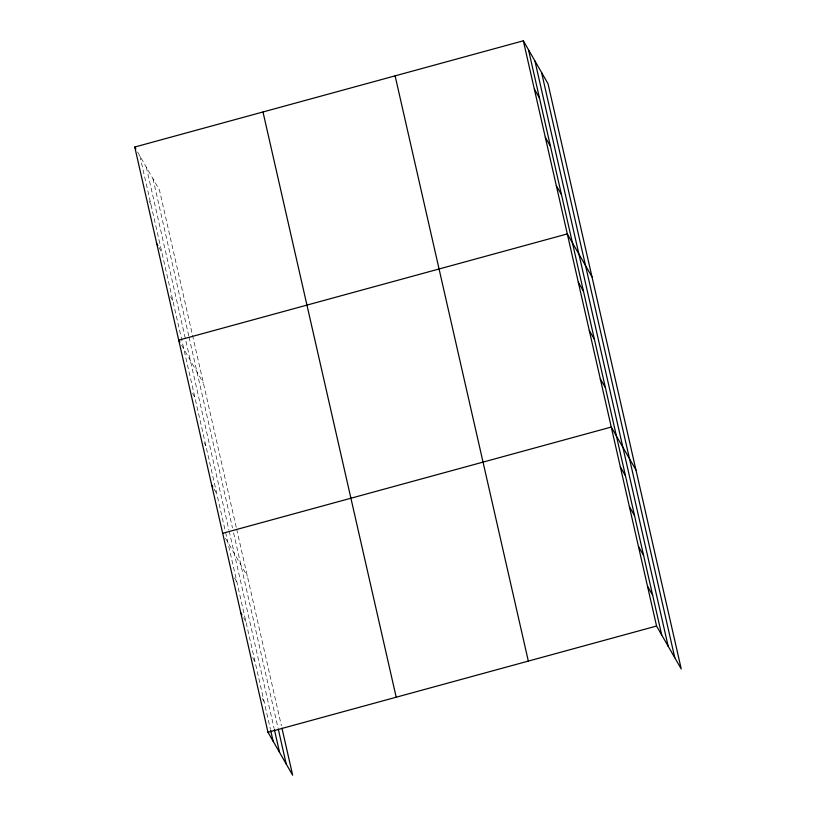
<?xml version="1.0" encoding="UTF-8"?>
<svg xmlns="http://www.w3.org/2000/svg" width="816" height="816" viewBox="0 0 816 816"><rect width="100%" height="100%" fill="white"/><g stroke="black" fill="none" stroke-linecap="round" stroke-linejoin="round"><path stroke-width="0.61" stroke-dasharray="4.08 3.06" d="M137.618 152.011L159.436 189.965L236.375 527.942M149.175 201.287L150.899 204.275M159.028 247.585L161.884 252.562M170.585 296.861L172.88 300.839M181.58 345.137L203.398 383.092M192.566 393.424L194.861 397.402M204.133 442.7L205.846 445.689M213.976 488.988L216.842 493.966M225.542 538.264L247.36 576.218M234.6 578.065L236.885 582.043M243.658 617.855L245.953 621.843M252.715 657.655L255.01 661.643M262.344 698.445L264.068 701.434M236.66 529.176L281.408 725.761M152.99 178.755L188.782 335.978M189.067 337.222L232.468 527.87M233.59 532.828L277.981 727.811M146.35 167.209L228.919 529.941M229.204 531.175L274.084 728.321M139.903 155.999L225.298 531.114M225.573 532.348L270.382 729.167"/><path stroke-width="1.22" d="M281.948 728.168L292.658 775.2L267.974 732.268L134.752 147.033L523.342 40.8L548.026 83.732L681.248 668.967L656.564 626.035L523.342 40.8M222.676 533.287L611.266 427.054L635.95 469.985M267.974 732.268L656.564 626.035M534.327 89.077L539.488 98.042M545.323 137.363L550.474 146.329M556.308 185.64L561.469 194.606M591.988 276.859L567.304 233.927L178.714 340.16L179.857 342.149M578.299 282.203L583.45 291.169M589.285 330.49L594.436 339.456M600.28 378.767L605.431 387.733M620.323 466.854L625.484 475.82M629.381 506.644L634.542 515.61M638.438 546.445L643.6 555.41M647.506 586.235L652.657 595.201M134.752 147.033L135.895 149.022M156.733 243.596L157.876 245.585M211.681 485L212.833 486.999M240.791 612.877L241.944 614.866M541.579 72.522L674.801 657.757M534.939 60.976L668.161 646.211M528.493 49.766L661.715 635.001M395.107 75.857L528.329 661.093M262.987 111.976L396.209 697.211M278.256 729.014L286.212 763.99M274.36 729.524L279.572 752.444M270.657 730.381L273.125 741.234"/></g></svg>
